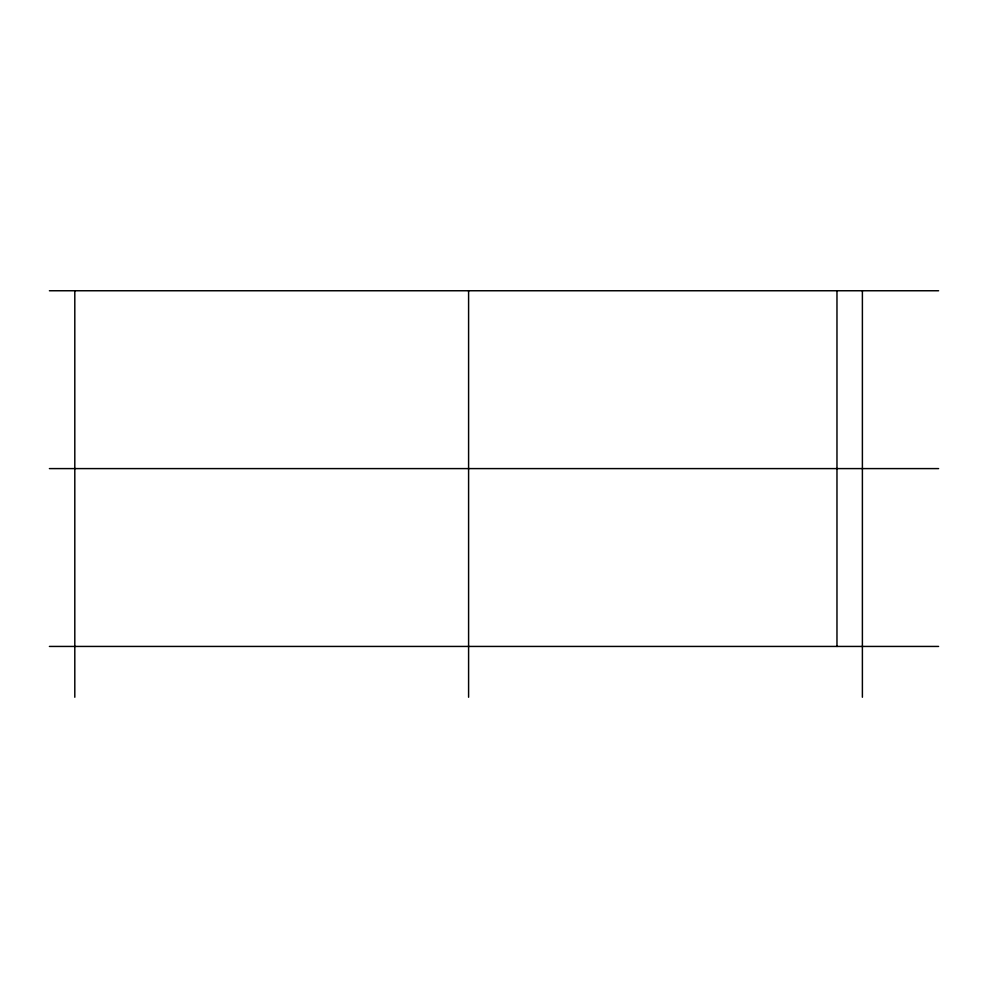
<?xml version="1.0" encoding="UTF-8"?>
<svg xmlns="http://www.w3.org/2000/svg" width="988" height="988" viewBox="0 0 988 988"><rect width="100%" height="100%" fill="white"/><g stroke="black" fill="none" stroke-linecap="round" stroke-linejoin="round"><path stroke-width="1.48" d="M49.4 290.756L938.6 290.756M49.4 468.596L938.6 468.596M49.4 646.436L938.6 646.436M862.388 290.756L862.388 697.244M836.972 290.756L836.972 646.436M468.596 290.756L468.596 697.244M74.804 290.756L74.804 697.244"/></g></svg>
